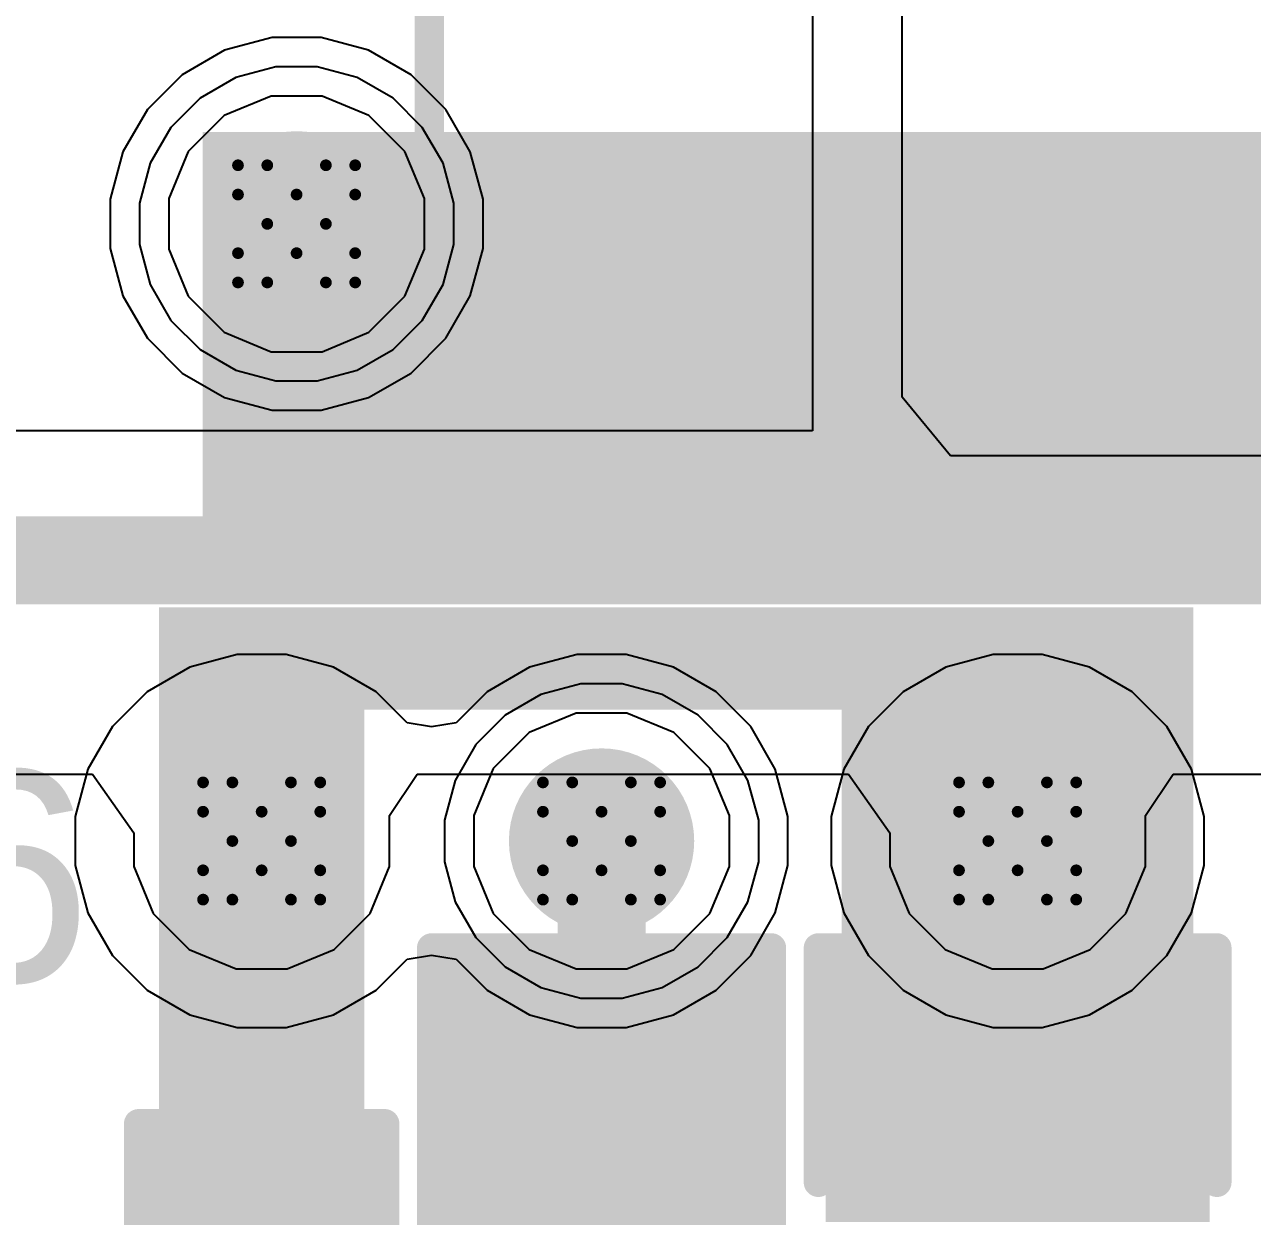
# Model space of a CAD drawing. Header units: inches. Extents: x 0 to 5379, y 0 to 5429.
# Drawn here: x 214.12 to 219.44, y 97.33 to 102.5 of the extents above; entities that cross this region are included whole.
import ezdxf

# ---------------------------------------------------------------- set-up
doc = ezdxf.new("R2010")
doc.units = ezdxf.units.IN
for name, color, linetype in [('Bottom Layer', 5, 'Continuous'), ('Bottom Solder', 6, 'Continuous'), ('Drill Drawing', 1, 'Continuous'), ('GND01', 16, 'Continuous'), ('GND02', 76, 'Continuous'), ('PWR', 156, 'Continuous'), ('SIG 01', 90, 'Continuous'), ('Top Layer', 1, 'Continuous'), ('Top Overlay', 2, 'Continuous'), ('Top Paste', 8, 'Continuous'), ('Top Solder', 216, 'Continuous'), ('Via Holes', 16, 'Continuous')]:
    doc.layers.add(name, color=color, linetype=linetype)
doc.styles.add('Arial', font='', dxfattribs={"height": 0.2})
doc.styles.get('Arial').set_extended_font_data('Arial')

# ---------------------------------------------------------------- blocks, each defined once
blk = doc.blocks.new('R___0805_542')
at = {"layer": 'Top Layer'}
for points in [[(-1.524, 0.635), (-0.508, 0.635), (-0.508, -0.635), (-1.524, -0.635)], [(0.508, 0.635), (1.524, 0.635), (1.524, -0.635), (0.508, -0.635)]]:
    blk.add_hatch(color=1, dxfattribs=at).paths.add_polyline_path(points)
at = {"layer": 'Top Paste'}
for points in [[(-1.524, 0.635), (-0.508, 0.635), (-0.508, -0.635), (-1.524, -0.635)], [(0.508, 0.635), (1.524, 0.635), (1.524, -0.635), (0.508, -0.635)]]:
    blk.add_hatch(color=8, dxfattribs=at).paths.add_polyline_path(points)
at = {"layer": 'Top Solder'}
for points in [[(-1.6256, 0.7366), (-0.4064, 0.7366), (-0.4064, -0.7366), (-1.6256, -0.7366)], [(0.4064, 0.7366), (1.6256, 0.7366), (1.6256, -0.7366), (0.4064, -0.7366)]]:
    blk.add_hatch(color=216, dxfattribs=at).paths.add_polyline_path(points)
at = {"layer": 'Top Overlay'}
for points in [[(-1.6256, 0.7366, 0.127, 0.127, 0), (1.6256, 0.7366, 0.127, 0.127, 0)], [(-1.6256, 0.7366, 0.127, 0.127, 0), (-1.6256, -0.7366, 0.127, 0.127, 0)], [(1.6256, 0.7366, 0.127, 0.127, 0), (1.6256, -0.7366, 0.127, 0.127, 0)], [(-1.6256, -0.7366, 0.127, 0.127, 0), (1.6256, -0.7366, 0.127, 0.127, 0)]]:
    blk.add_lwpolyline(points, format="xyseb", dxfattribs=at)
for points in [[(-1.65735, 0.7366, 0.0635, 0.0635, 1), (-1.59385, 0.7366, 0.0635, 0.0635, 1)], [(-1.65735, 0.7366, 0.0635, 0.0635, 1), (-1.59385, 0.7366, 0.0635, 0.0635, 1)], [(1.59385, 0.7366, 0.0635, 0.0635, 1), (1.65735, 0.7366, 0.0635, 0.0635, 1)], [(1.59385, 0.7366, 0.0635, 0.0635, 1), (1.65735, 0.7366, 0.0635, 0.0635, 1)], [(-1.65735, -0.7366, 0.0635, 0.0635, 1), (-1.59385, -0.7366, 0.0635, 0.0635, 1)], [(-1.65735, -0.7366, 0.0635, 0.0635, 1), (-1.59385, -0.7366, 0.0635, 0.0635, 1)], [(1.59385, -0.7366, 0.0635, 0.0635, 1), (1.65735, -0.7366, 0.0635, 0.0635, 1)], [(1.59385, -0.7366, 0.0635, 0.0635, 1), (1.65735, -0.7366, 0.0635, 0.0635, 1)]]:
    blk.add_lwpolyline(points, format="xyseb", close=True, dxfattribs=at)
blk = doc.blocks.new('FNR5040S180MT_789')
at = {"layer": 'Top Layer'}
for points in [[(-2.5499, 2.0493), (-1.1499, 2.0493), (-1.1499, -2.1507), (-2.5499, -2.1507)], [(1.1501, 2.0493), (2.5501, 2.0493), (2.5501, -2.1507), (1.1501, -2.1507)]]:
    blk.add_hatch(color=1, dxfattribs=at).paths.add_polyline_path(points)
at = {"layer": 'Top Paste'}
for points in [[(-2.5499, 2.0493), (-1.1499, 2.0493), (-1.1499, -2.1507), (-2.5499, -2.1507)], [(1.1501, 2.0493), (2.5501, 2.0493), (2.5501, -2.1507), (1.1501, -2.1507)]]:
    blk.add_hatch(color=8, dxfattribs=at).paths.add_polyline_path(points)
at = {"layer": 'Top Solder'}
for points in [[(-2.6515, 2.1509), (-1.0483, 2.1509), (-1.0483, -2.2523), (-2.6515, -2.2523)], [(1.0485, 2.1509), (2.6517, 2.1509), (2.6517, -2.2523), (1.0485, -2.2523)]]:
    blk.add_hatch(color=216, dxfattribs=at).paths.add_polyline_path(points)
at = {"layer": 'Top Overlay'}
for points in [[(-1.3715, 2.2353, 0.127, 0.127, 0), (-1.0921, 2.5147, 0.127, 0.127, 0)], [(1.0669, 2.5147, 0.127, 0.127, 0), (-1.0921, 2.5147, 0.127, 0.127, 0)], [(1.3463, 2.2353, 0.127, 0.127, 0), (1.0669, 2.5147, 0.127, 0.127, 0)], [(-1.3715, 2.2353, 0.127, 0.127, 0), (-2.4637, 2.2353, 0.127, 0.127, 0)], [(2.4385, 2.2353, 0.127, 0.127, 0), (1.3463, 2.2353, 0.127, 0.127, 0)], [(-1.3715, -2.3367, 0.127, 0.127, 0), (-2.4637, -2.3367, 0.127, 0.127, 0)], [(-1.0921, -2.6161, 0.127, 0.127, 0), (-1.3715, -2.3367, 0.127, 0.127, 0)], [(1.0669, -2.6161, 0.127, 0.127, 0), (1.3463, -2.3367, 0.127, 0.127, 0)], [(2.4385, -2.3367, 0.127, 0.127, 0), (1.3463, -2.3367, 0.127, 0.127, 0)], [(1.0669, -2.6161, 0.127, 0.127, 0), (-1.0921, -2.6161, 0.127, 0.127, 0)]]:
    blk.add_lwpolyline(points, format="xyseb", dxfattribs=at)
for points in [[(-1.1239, 2.5147, 0.0635, 0.0635, 1), (-1.0604, 2.5147, 0.0635, 0.0635, 1)], [(-1.1239, 2.5147, 0.0635, 0.0635, 1), (-1.0604, 2.5147, 0.0635, 0.0635, 1)], [(1.0351, 2.5147, 0.0635, 0.0635, 1), (1.0986, 2.5147, 0.0635, 0.0635, 1)], [(1.0351, 2.5147, 0.0635, 0.0635, 1), (1.0986, 2.5147, 0.0635, 0.0635, 1)], [(-2.4955, 2.2353, 0.0635, 0.0635, 1), (-2.432, 2.2353, 0.0635, 0.0635, 1)], [(-1.4033, 2.2353, 0.0635, 0.0635, 1), (-1.3398, 2.2353, 0.0635, 0.0635, 1)], [(-1.4033, 2.2353, 0.0635, 0.0635, 1), (-1.3398, 2.2353, 0.0635, 0.0635, 1)], [(1.3145, 2.2353, 0.0635, 0.0635, 1), (1.378, 2.2353, 0.0635, 0.0635, 1)], [(1.3145, 2.2353, 0.0635, 0.0635, 1), (1.378, 2.2353, 0.0635, 0.0635, 1)], [(2.4067, 2.2353, 0.0635, 0.0635, 1), (2.4702, 2.2353, 0.0635, 0.0635, 1)], [(-2.4955, -2.3367, 0.0635, 0.0635, 1), (-2.432, -2.3367, 0.0635, 0.0635, 1)], [(-1.4033, -2.3367, 0.0635, 0.0635, 1), (-1.3398, -2.3367, 0.0635, 0.0635, 1)], [(-1.4033, -2.3367, 0.0635, 0.0635, 1), (-1.3398, -2.3367, 0.0635, 0.0635, 1)], [(1.3145, -2.3367, 0.0635, 0.0635, 1), (1.378, -2.3367, 0.0635, 0.0635, 1)], [(1.3145, -2.3367, 0.0635, 0.0635, 1), (1.378, -2.3367, 0.0635, 0.0635, 1)], [(2.4067, -2.3367, 0.0635, 0.0635, 1), (2.4702, -2.3367, 0.0635, 0.0635, 1)], [(-1.1239, -2.6161, 0.0635, 0.0635, 1), (-1.0604, -2.6161, 0.0635, 0.0635, 1)], [(-1.1239, -2.6161, 0.0635, 0.0635, 1), (-1.0604, -2.6161, 0.0635, 0.0635, 1)], [(1.0351, -2.6161, 0.0635, 0.0635, 1), (1.0986, -2.6161, 0.0635, 0.0635, 1)], [(1.0351, -2.6161, 0.0635, 0.0635, 1), (1.0986, -2.6161, 0.0635, 0.0635, 1)]]:
    blk.add_lwpolyline(points, format="xyseb", close=True, dxfattribs=at)
blk = doc.blocks.new('C___0603_1029')
at = {"layer": 'Top Layer'}
for points in [[(-0.381, 0.4445), (-0.381, -0.4445), (-1.143, -0.4445), (-1.143, 0.4445)], [(1.143, 0.4445), (1.143, -0.4445), (0.381, -0.4445), (0.381, 0.4445)]]:
    blk.add_hatch(color=1, dxfattribs=at).paths.add_polyline_path(points)
at = {"layer": 'Top Paste'}
for points in [[(-0.381, 0.4445), (-0.381, -0.4445), (-1.143, -0.4445), (-1.143, 0.4445)], [(1.143, 0.4445), (1.143, -0.4445), (0.381, -0.4445), (0.381, 0.4445)]]:
    blk.add_hatch(color=8, dxfattribs=at).paths.add_polyline_path(points)
at = {"layer": 'Top Solder'}
for points in [[(-0.321, 0.5045), (-0.321, -0.5045), (-1.203, -0.5045), (-1.203, 0.5045)], [(1.203, 0.5045), (1.203, -0.5045), (0.321, -0.5045), (0.321, 0.5045)]]:
    blk.add_hatch(color=216, dxfattribs=at).paths.add_polyline_path(points)
at = {"layer": 'Top Overlay'}
for points in [[(-0.4572, 0.5334, 0.127, 0.127, 0), (-1.2446, 0.5334, 0.127, 0.127, 0)], [(-1.2446, -0.5334, 0.127, 0.127, 0), (-1.2446, 0.5334, 0.127, 0.127, 0)], [(1.2446, 0.5334, 0.127, 0.127, 0), (0.4572, 0.5334, 0.127, 0.127, 0)], [(1.2446, -0.5334, 0.127, 0.127, 0), (1.2446, 0.5334, 0.127, 0.127, 0)], [(-0.4572, -0.5334, 0.127, 0.127, 0), (-1.2446, -0.5334, 0.127, 0.127, 0)], [(1.2446, -0.5334, 0.127, 0.127, 0), (0.4572, -0.5334, 0.127, 0.127, 0)]]:
    blk.add_lwpolyline(points, format="xyseb", dxfattribs=at)
for points in [[(-1.2764, 0.5334, 0.0635, 0.0635, 1), (-1.2128, 0.5334, 0.0635, 0.0635, 1)], [(-1.2764, 0.5334, 0.0635, 0.0635, 1), (-1.2128, 0.5334, 0.0635, 0.0635, 1)], [(-0.4889, 0.5334, 0.0635, 0.0635, 1), (-0.4254, 0.5334, 0.0635, 0.0635, 1)], [(0.4254, 0.5334, 0.0635, 0.0635, 1), (0.4889, 0.5334, 0.0635, 0.0635, 1)], [(1.2128, 0.5334, 0.0635, 0.0635, 1), (1.2764, 0.5334, 0.0635, 0.0635, 1)], [(1.2128, 0.5334, 0.0635, 0.0635, 1), (1.2764, 0.5334, 0.0635, 0.0635, 1)], [(-1.2764, -0.5334, 0.0635, 0.0635, 1), (-1.2128, -0.5334, 0.0635, 0.0635, 1)], [(-1.2764, -0.5334, 0.0635, 0.0635, 1), (-1.2128, -0.5334, 0.0635, 0.0635, 1)], [(-0.4889, -0.5334, 0.0635, 0.0635, 1), (-0.4254, -0.5334, 0.0635, 0.0635, 1)], [(0.4254, -0.5334, 0.0635, 0.0635, 1), (0.4889, -0.5334, 0.0635, 0.0635, 1)], [(1.2128, -0.5334, 0.0635, 0.0635, 1), (1.2764, -0.5334, 0.0635, 0.0635, 1)], [(1.2128, -0.5334, 0.0635, 0.0635, 1), (1.2764, -0.5334, 0.0635, 0.0635, 1)]]:
    blk.add_lwpolyline(points, format="xyseb", close=True, dxfattribs=at)
blk = doc.blocks.new('C___0805_1036')
at = {"layer": 'Top Layer'}
for points in [[(-1.524, 0.762), (-0.508, 0.762), (-0.508, -0.762), (-1.524, -0.762)], [(0.508, 0.762), (1.524, 0.762), (1.524, -0.762), (0.508, -0.762)]]:
    blk.add_hatch(color=1, dxfattribs=at).paths.add_polyline_path(points)
at = {"layer": 'Top Paste'}
for points in [[(-1.524, 0.762), (-0.508, 0.762), (-0.508, -0.762), (-1.524, -0.762)], [(0.508, 0.762), (1.524, 0.762), (1.524, -0.762), (0.508, -0.762)]]:
    blk.add_hatch(color=8, dxfattribs=at).paths.add_polyline_path(points)
at = {"layer": 'Top Solder'}
for points in [[(-1.594, 0.832), (-0.438, 0.832), (-0.438, -0.832), (-1.594, -0.832)], [(0.438, 0.832), (1.594, 0.832), (1.594, -0.832), (0.438, -0.832)]]:
    blk.add_hatch(color=216, dxfattribs=at).paths.add_polyline_path(points)
at = {"layer": 'Top Overlay'}
for points in [[(-1.6256, -0.8636, 0.127, 0.127, 0), (-1.6256, 0.8636, 0.127, 0.127, 0)], [(-0.6096, 0.8636, 0.127, 0.127, 0), (-1.6256, 0.8636, 0.127, 0.127, 0)], [(1.6256, 0.8636, 0.127, 0.127, 0), (0.6096, 0.8636, 0.127, 0.127, 0)], [(1.6256, -0.8636, 0.127, 0.127, 0), (1.6256, 0.8636, 0.127, 0.127, 0)], [(-0.6096, -0.8636, 0.127, 0.127, 0), (-1.6256, -0.8636, 0.127, 0.127, 0)], [(1.6256, -0.8636, 0.127, 0.127, 0), (0.6096, -0.8636, 0.127, 0.127, 0)]]:
    blk.add_lwpolyline(points, format="xyseb", dxfattribs=at)
for points in [[(-1.6574, 0.8636, 0.0635, 0.0635, 1), (-1.5938, 0.8636, 0.0635, 0.0635, 1)], [(-1.6574, 0.8636, 0.0635, 0.0635, 1), (-1.5938, 0.8636, 0.0635, 0.0635, 1)], [(-0.6413, 0.8636, 0.0635, 0.0635, 1), (-0.5778, 0.8636, 0.0635, 0.0635, 1)], [(0.5778, 0.8636, 0.0635, 0.0635, 1), (0.6413, 0.8636, 0.0635, 0.0635, 1)], [(1.5938, 0.8636, 0.0635, 0.0635, 1), (1.6574, 0.8636, 0.0635, 0.0635, 1)], [(1.5938, 0.8636, 0.0635, 0.0635, 1), (1.6574, 0.8636, 0.0635, 0.0635, 1)], [(-1.6574, -0.8636, 0.0635, 0.0635, 1), (-1.5938, -0.8636, 0.0635, 0.0635, 1)], [(-1.6574, -0.8636, 0.0635, 0.0635, 1), (-1.5938, -0.8636, 0.0635, 0.0635, 1)], [(-0.6413, -0.8636, 0.0635, 0.0635, 1), (-0.5778, -0.8636, 0.0635, 0.0635, 1)], [(0.5778, -0.8636, 0.0635, 0.0635, 1), (0.6413, -0.8636, 0.0635, 0.0635, 1)], [(1.5938, -0.8636, 0.0635, 0.0635, 1), (1.6574, -0.8636, 0.0635, 0.0635, 1)], [(1.5938, -0.8636, 0.0635, 0.0635, 1), (1.6574, -0.8636, 0.0635, 0.0635, 1)]]:
    blk.add_lwpolyline(points, format="xyseb", close=True, dxfattribs=at)

msp = doc.modelspace()

# ---------------------------------------------------------------- hatches: boundary and pattern name
at = {"layer": 'Bottom Layer'}
h = msp.add_hatch(color=5, dxfattribs=at)
edge = h.paths.add_edge_path()
edge.add_arc((215.2951, 101.6333), 0.3, 0, 360)
h = msp.add_hatch(color=5, dxfattribs=at)
edge = h.paths.add_edge_path()
edge.add_arc((215.1437, 98.9584), 0.3, 0, 360)
h = msp.add_hatch(color=5, dxfattribs=at)
edge = h.paths.add_edge_path()
edge.add_arc((216.6169, 98.9584), 0.3, 0, 360)
h = msp.add_hatch(color=5, dxfattribs=at)
edge = h.paths.add_edge_path()
edge.add_arc((218.4203, 98.9584), 0.3, 0, 360)
at = {"layer": 'Bottom Solder'}
h = msp.add_hatch(color=6, dxfattribs=at)
edge = h.paths.add_edge_path()
edge.add_arc((215.2951, 101.6333), 0.4016, 0, 360)
h = msp.add_hatch(color=6, dxfattribs=at)
edge = h.paths.add_edge_path()
edge.add_arc((215.1437, 98.9584), 0.4016, 0, 360)
h = msp.add_hatch(color=6, dxfattribs=at)
edge = h.paths.add_edge_path()
edge.add_arc((216.6169, 98.9584), 0.4016, 0, 360)
h = msp.add_hatch(color=6, dxfattribs=at)
edge = h.paths.add_edge_path()
edge.add_arc((218.4203, 98.9584), 0.4016, 0, 360)
at = {"layer": 'GND01'}
h = msp.add_hatch(color=16, dxfattribs=at)
edge = h.paths.add_edge_path()
edge.add_arc((215.2951, 101.6333), 0.3, 0, 360)
h = msp.add_hatch(color=16, dxfattribs=at)
edge = h.paths.add_edge_path()
edge.add_arc((215.1437, 98.9584), 0.3, 0, 360)
h = msp.add_hatch(color=16, dxfattribs=at)
edge = h.paths.add_edge_path()
edge.add_arc((216.6169, 98.9584), 0.3, 0, 360)
h = msp.add_hatch(color=16, dxfattribs=at)
edge = h.paths.add_edge_path()
edge.add_arc((218.4203, 98.9584), 0.3, 0, 360)
at = {"layer": 'GND02'}
h = msp.add_hatch(color=76, dxfattribs=at)
edge = h.paths.add_edge_path()
edge.add_arc((215.2951, 101.6333), 0.3, 0, 360)
h = msp.add_hatch(color=76, dxfattribs=at)
edge = h.paths.add_edge_path()
edge.add_arc((215.1437, 98.9584), 0.3, 0, 360)
h = msp.add_hatch(color=76, dxfattribs=at)
edge = h.paths.add_edge_path()
edge.add_arc((216.6169, 98.9584), 0.3, 0, 360)
h = msp.add_hatch(color=76, dxfattribs=at)
edge = h.paths.add_edge_path()
edge.add_arc((218.4203, 98.9584), 0.3, 0, 360)
at = {"layer": 'PWR'}
h = msp.add_hatch(color=156, dxfattribs=at)
edge = h.paths.add_edge_path()
edge.add_arc((215.2951, 101.6333), 0.3, 0, 360)
h = msp.add_hatch(color=156, dxfattribs=at)
edge = h.paths.add_edge_path()
edge.add_arc((215.1437, 98.9584), 0.3, 0, 360)
h = msp.add_hatch(color=156, dxfattribs=at)
edge = h.paths.add_edge_path()
edge.add_arc((216.6169, 98.9584), 0.3, 0, 360)
h = msp.add_hatch(color=156, dxfattribs=at)
edge = h.paths.add_edge_path()
edge.add_arc((218.4203, 98.9584), 0.3, 0, 360)
at = {"layer": 'SIG 01'}
h = msp.add_hatch(color=90, dxfattribs=at)
edge = h.paths.add_edge_path()
edge.add_arc((215.2951, 101.6333), 0.3, 0, 360)
h = msp.add_hatch(color=90, dxfattribs=at)
edge = h.paths.add_edge_path()
edge.add_arc((215.1437, 98.9584), 0.3, 0, 360)
h = msp.add_hatch(color=90, dxfattribs=at)
edge = h.paths.add_edge_path()
edge.add_arc((216.6169, 98.9584), 0.3, 0, 360)
h = msp.add_hatch(color=90, dxfattribs=at)
edge = h.paths.add_edge_path()
edge.add_arc((218.4203, 98.9584), 0.3, 0, 360)
at = {"layer": 'Top Layer'}
for points in [[(214.8887, 100.2757), (220.5364, 100.2757), (220.5364, 102.0318), (214.8887, 102.0318)], [(219.1823, 99.971), (214.6992, 99.971), (214.6992, 99.5278), (219.1823, 99.5278)], [(215.5882, 99.971), (214.6992, 99.971), (214.6992, 96.8695), (215.5882, 96.8695)], [(219.1823, 99.971), (217.6583, 99.971), (217.6583, 97.3775), (219.1823, 97.3775)]]:
    msp.add_hatch(color=1, dxfattribs=at).paths.add_polyline_path(points)
h = msp.add_hatch(color=1, dxfattribs=at)
edge = h.paths.add_edge_path()
edge.add_arc((215.2951, 101.6333), 0.3, 0, 360)
h = msp.add_hatch(color=1, dxfattribs=at)
edge = h.paths.add_edge_path()
edge.add_arc((215.1437, 98.9584), 0.3, 0, 360)
h = msp.add_hatch(color=1, dxfattribs=at)
edge = h.paths.add_edge_path()
edge.add_arc((216.6169, 98.9584), 0.3, 0, 360)
h = msp.add_hatch(color=1, dxfattribs=at)
edge = h.paths.add_edge_path()
edge.add_arc((218.4203, 98.9584), 0.3, 0, 360)
at = {"layer": 'Top Solder'}
h = msp.add_hatch(color=216, dxfattribs=at)
edge = h.paths.add_edge_path()
edge.add_arc((215.2951, 101.6333), 0.4016, 0, 360)
h = msp.add_hatch(color=216, dxfattribs=at)
edge = h.paths.add_edge_path()
edge.add_arc((215.1437, 98.9584), 0.4016, 0, 360)
h = msp.add_hatch(color=216, dxfattribs=at)
edge = h.paths.add_edge_path()
edge.add_arc((216.6169, 98.9584), 0.4016, 0, 360)
h = msp.add_hatch(color=216, dxfattribs=at)
edge = h.paths.add_edge_path()
edge.add_arc((218.4203, 98.9584), 0.4016, 0, 360)
at = {"layer": 'Via Holes'}
h = msp.add_hatch(color=7, dxfattribs=at)
edge = h.paths.add_edge_path()
edge.add_arc((215.2951, 101.6333), 0.15, 0, 360)
h = msp.add_hatch(color=7, dxfattribs=at)
edge = h.paths.add_edge_path()
edge.add_arc((215.1437, 98.9584), 0.15, 0, 360)
h = msp.add_hatch(color=7, dxfattribs=at)
edge = h.paths.add_edge_path()
edge.add_arc((216.6169, 98.9584), 0.15, 0, 360)
h = msp.add_hatch(color=7, dxfattribs=at)
edge = h.paths.add_edge_path()
edge.add_arc((218.4203, 98.9584), 0.15, 0, 360)

# ---------------------------------------------------------------- linework, layer by layer
at = {"layer": 'Bottom Layer'}
for p, q in [((215.1887, 102.4413), (214.9832, 102.3862)), ((215.4015, 102.4413), (215.1887, 102.4413)), ((215.607, 102.3862), (215.4015, 102.4413)), ((214.9832, 102.3862), (214.799, 102.2799)), ((215.7912, 102.2799), (215.607, 102.3862)), ((214.799, 102.2799), (214.6485, 102.1294)), ((215.9416, 102.1294), (215.7912, 102.2799)), ((214.6485, 102.1294), (214.5421, 101.9452)), ((216.048, 101.9452), (215.9416, 102.1294)), ((214.5421, 101.9452), (214.4871, 101.7397)), ((216.1031, 101.7397), (216.048, 101.9452)), ((214.4871, 101.7397), (214.4871, 101.5269)), ((216.1031, 101.5269), (216.1031, 101.7397)), ((214.4871, 101.5269), (214.5421, 101.3214)), ((216.048, 101.3214), (216.1031, 101.5269)), ((214.5421, 101.3214), (214.6485, 101.1372)), ((215.9416, 101.1372), (216.048, 101.3214)), ((214.6485, 101.1372), (214.799, 100.9867)), ((215.7912, 100.9867), (215.9416, 101.1372)), ((214.799, 100.9867), (214.9832, 100.8804)), ((215.607, 100.8804), (215.7912, 100.9867)), ((214.9832, 100.8804), (215.1887, 100.8253)), ((215.4015, 100.8253), (215.607, 100.8804)), ((215.1887, 100.8253), (215.4015, 100.8253)), ((215.0373, 99.7664), (214.8318, 99.7113)), ((215.2501, 99.7664), (215.0373, 99.7664)), ((215.4556, 99.7113), (215.2501, 99.7664)), ((216.5105, 99.7664), (216.305, 99.7113)), ((216.7233, 99.7664), (216.5105, 99.7664)), ((216.9288, 99.7113), (216.7233, 99.7664)), ((218.3139, 99.7664), (218.1084, 99.7113)), ((218.5267, 99.7664), (218.3139, 99.7664)), ((218.7322, 99.7113), (218.5267, 99.7664)), ((214.8318, 99.7113), (214.6476, 99.605)), ((215.6398, 99.605), (215.4556, 99.7113)), ((216.305, 99.7113), (216.1208, 99.605)), ((217.113, 99.605), (216.9288, 99.7113)), ((218.1084, 99.7113), (217.9242, 99.605)), ((218.9164, 99.605), (218.7322, 99.7113)), ((214.6476, 99.605), (214.4971, 99.4545)), ((215.7743, 99.4705), (215.6398, 99.605)), ((216.1208, 99.605), (215.9863, 99.4705)), ((217.2634, 99.4545), (217.113, 99.605)), ((217.9242, 99.605), (217.7737, 99.4545)), ((219.0668, 99.4545), (218.9164, 99.605)), ((215.8803, 99.4536), (215.7743, 99.4705)), ((215.9863, 99.4705), (215.8803, 99.4536)), ((214.4971, 99.4545), (214.3908, 99.2703)), ((217.3698, 99.2703), (217.2634, 99.4545)), ((217.7737, 99.4545), (217.6674, 99.2703)), ((219.1732, 99.2703), (219.0668, 99.4545)), ((214.3908, 99.2703), (214.3357, 99.0648)), ((217.4249, 99.0648), (217.3698, 99.2703)), ((217.6674, 99.2703), (217.6123, 99.0648)), ((219.2283, 99.0648), (219.1732, 99.2703)), ((214.3357, 99.0648), (214.3357, 98.852)), ((217.4249, 98.852), (217.4249, 99.0648)), ((217.6123, 99.0648), (217.6123, 98.852)), ((219.2283, 98.852), (219.2283, 99.0648)), ((214.3357, 98.852), (214.3908, 98.6465)), ((217.3698, 98.6465), (217.4249, 98.852)), ((217.6123, 98.852), (217.6674, 98.6465)), ((219.1732, 98.6465), (219.2283, 98.852)), ((214.3908, 98.6465), (214.4971, 98.4623)), ((217.2634, 98.4623), (217.3698, 98.6465)), ((217.6674, 98.6465), (217.7737, 98.4623)), ((219.0668, 98.4623), (219.1732, 98.6465)), ((214.4971, 98.4623), (214.6476, 98.3118)), ((215.7743, 98.4463), (215.8803, 98.4632)), ((215.8803, 98.4632), (215.9863, 98.4463)), ((217.113, 98.3118), (217.2634, 98.4623)), ((217.7737, 98.4623), (217.9242, 98.3118)), ((218.9164, 98.3118), (219.0668, 98.4623)), ((215.6398, 98.3118), (215.7743, 98.4463)), ((215.9863, 98.4463), (216.1208, 98.3118)), ((214.6476, 98.3118), (214.8318, 98.2055)), ((215.4556, 98.2055), (215.6398, 98.3118)), ((216.1208, 98.3118), (216.305, 98.2055)), ((216.9288, 98.2055), (217.113, 98.3118)), ((217.9242, 98.3118), (218.1084, 98.2055)), ((218.7322, 98.2055), (218.9164, 98.3118)), ((214.8318, 98.2055), (215.0373, 98.1504)), ((215.2501, 98.1504), (215.4556, 98.2055)), ((216.305, 98.2055), (216.5105, 98.1504)), ((216.7233, 98.1504), (216.9288, 98.2055)), ((218.1084, 98.2055), (218.3139, 98.1504)), ((218.5267, 98.1504), (218.7322, 98.2055)), ((215.0373, 98.1504), (215.2501, 98.1504)), ((216.5105, 98.1504), (216.7233, 98.1504)), ((218.3139, 98.1504), (218.5267, 98.1504))]:
    msp.add_line(p, q, dxfattribs=at)
at = {"layer": 'Drill Drawing'}
for points in [[(215.0411, 101.7603, 0.0508, 0.0508, 0), (215.0411, 101.8873, 0.0508, 0.0508, 0)], [(215.0411, 101.8873, 0.0508, 0.0508, 0), (215.1681, 101.8873, 0.0508, 0.0508, 0)], [(215.1681, 101.8873, 0.0508, 0.0508, 0), (215.2951, 101.7603, 0.0508, 0.0508, 0)], [(215.2951, 101.7603, 0.0508, 0.0508, 0), (215.4221, 101.8873, 0.0508, 0.0508, 0)], [(215.4221, 101.8873, 0.0508, 0.0508, 0), (215.5491, 101.8873, 0.0508, 0.0508, 0)], [(215.5491, 101.7603, 0.0508, 0.0508, 0), (215.5491, 101.8873, 0.0508, 0.0508, 0)], [(215.0411, 101.7603, 0.0508, 0.0508, 0), (215.1681, 101.6333, 0.0508, 0.0508, 0)], [(215.4221, 101.6333, 0.0508, 0.0508, 0), (215.5491, 101.7603, 0.0508, 0.0508, 0)], [(215.0411, 101.5063, 0.0508, 0.0508, 0), (215.1681, 101.6333, 0.0508, 0.0508, 0)], [(215.4221, 101.6333, 0.0508, 0.0508, 0), (215.5491, 101.5063, 0.0508, 0.0508, 0)], [(215.0411, 101.3793, 0.0508, 0.0508, 0), (215.0411, 101.5063, 0.0508, 0.0508, 0)], [(215.1681, 101.3793, 0.0508, 0.0508, 0), (215.2951, 101.5063, 0.0508, 0.0508, 0)], [(215.2951, 101.5063, 0.0508, 0.0508, 0), (215.4221, 101.3793, 0.0508, 0.0508, 0)], [(215.5491, 101.3793, 0.0508, 0.0508, 0), (215.5491, 101.5063, 0.0508, 0.0508, 0)], [(215.0411, 101.3793, 0.0508, 0.0508, 0), (215.1681, 101.3793, 0.0508, 0.0508, 0)], [(215.4221, 101.3793, 0.0508, 0.0508, 0), (215.5491, 101.3793, 0.0508, 0.0508, 0)], [(214.8897, 99.0854, 0.0508, 0.0508, 0), (214.8897, 99.2124, 0.0508, 0.0508, 0)], [(214.8897, 99.2124, 0.0508, 0.0508, 0), (215.0167, 99.2124, 0.0508, 0.0508, 0)], [(215.0167, 99.2124, 0.0508, 0.0508, 0), (215.1437, 99.0854, 0.0508, 0.0508, 0)], [(215.1437, 99.0854, 0.0508, 0.0508, 0), (215.2707, 99.2124, 0.0508, 0.0508, 0)], [(215.2707, 99.2124, 0.0508, 0.0508, 0), (215.3977, 99.2124, 0.0508, 0.0508, 0)], [(215.3977, 99.0854, 0.0508, 0.0508, 0), (215.3977, 99.2124, 0.0508, 0.0508, 0)], [(216.3629, 99.0854, 0.0508, 0.0508, 0), (216.3629, 99.2124, 0.0508, 0.0508, 0)], [(216.3629, 99.2124, 0.0508, 0.0508, 0), (216.4899, 99.2124, 0.0508, 0.0508, 0)], [(216.4899, 99.2124, 0.0508, 0.0508, 0), (216.6169, 99.0854, 0.0508, 0.0508, 0)], [(216.6169, 99.0854, 0.0508, 0.0508, 0), (216.7439, 99.2124, 0.0508, 0.0508, 0)], [(216.7439, 99.2124, 0.0508, 0.0508, 0), (216.8709, 99.2124, 0.0508, 0.0508, 0)], [(216.8709, 99.0854, 0.0508, 0.0508, 0), (216.8709, 99.2124, 0.0508, 0.0508, 0)], [(218.1663, 99.0854, 0.0508, 0.0508, 0), (218.1663, 99.2124, 0.0508, 0.0508, 0)], [(218.1663, 99.2124, 0.0508, 0.0508, 0), (218.2933, 99.2124, 0.0508, 0.0508, 0)], [(218.2933, 99.2124, 0.0508, 0.0508, 0), (218.4203, 99.0854, 0.0508, 0.0508, 0)], [(218.4203, 99.0854, 0.0508, 0.0508, 0), (218.5473, 99.2124, 0.0508, 0.0508, 0)], [(218.5473, 99.2124, 0.0508, 0.0508, 0), (218.6743, 99.2124, 0.0508, 0.0508, 0)], [(218.6743, 99.0854, 0.0508, 0.0508, 0), (218.6743, 99.2124, 0.0508, 0.0508, 0)], [(214.8897, 99.0854, 0.0508, 0.0508, 0), (215.0167, 98.9584, 0.0508, 0.0508, 0)], [(215.2707, 98.9584, 0.0508, 0.0508, 0), (215.3977, 99.0854, 0.0508, 0.0508, 0)], [(216.3629, 99.0854, 0.0508, 0.0508, 0), (216.4899, 98.9584, 0.0508, 0.0508, 0)], [(216.7439, 98.9584, 0.0508, 0.0508, 0), (216.8709, 99.0854, 0.0508, 0.0508, 0)], [(218.1663, 99.0854, 0.0508, 0.0508, 0), (218.2933, 98.9584, 0.0508, 0.0508, 0)], [(218.5473, 98.9584, 0.0508, 0.0508, 0), (218.6743, 99.0854, 0.0508, 0.0508, 0)], [(214.8897, 98.8314, 0.0508, 0.0508, 0), (215.0167, 98.9584, 0.0508, 0.0508, 0)], [(215.2707, 98.9584, 0.0508, 0.0508, 0), (215.3977, 98.8314, 0.0508, 0.0508, 0)], [(216.3629, 98.8314, 0.0508, 0.0508, 0), (216.4899, 98.9584, 0.0508, 0.0508, 0)], [(216.7439, 98.9584, 0.0508, 0.0508, 0), (216.8709, 98.8314, 0.0508, 0.0508, 0)], [(218.1663, 98.8314, 0.0508, 0.0508, 0), (218.2933, 98.9584, 0.0508, 0.0508, 0)], [(218.5473, 98.9584, 0.0508, 0.0508, 0), (218.6743, 98.8314, 0.0508, 0.0508, 0)], [(214.8897, 98.7044, 0.0508, 0.0508, 0), (214.8897, 98.8314, 0.0508, 0.0508, 0)], [(215.0167, 98.7044, 0.0508, 0.0508, 0), (215.1437, 98.8314, 0.0508, 0.0508, 0)], [(215.1437, 98.8314, 0.0508, 0.0508, 0), (215.2707, 98.7044, 0.0508, 0.0508, 0)], [(215.3977, 98.7044, 0.0508, 0.0508, 0), (215.3977, 98.8314, 0.0508, 0.0508, 0)], [(216.3629, 98.7044, 0.0508, 0.0508, 0), (216.3629, 98.8314, 0.0508, 0.0508, 0)], [(216.4899, 98.7044, 0.0508, 0.0508, 0), (216.6169, 98.8314, 0.0508, 0.0508, 0)], [(216.6169, 98.8314, 0.0508, 0.0508, 0), (216.7439, 98.7044, 0.0508, 0.0508, 0)], [(216.8709, 98.7044, 0.0508, 0.0508, 0), (216.8709, 98.8314, 0.0508, 0.0508, 0)], [(218.1663, 98.7044, 0.0508, 0.0508, 0), (218.1663, 98.8314, 0.0508, 0.0508, 0)], [(218.2933, 98.7044, 0.0508, 0.0508, 0), (218.4203, 98.8314, 0.0508, 0.0508, 0)], [(218.4203, 98.8314, 0.0508, 0.0508, 0), (218.5473, 98.7044, 0.0508, 0.0508, 0)], [(218.6743, 98.7044, 0.0508, 0.0508, 0), (218.6743, 98.8314, 0.0508, 0.0508, 0)], [(214.8897, 98.7044, 0.0508, 0.0508, 0), (215.0167, 98.7044, 0.0508, 0.0508, 0)], [(215.2707, 98.7044, 0.0508, 0.0508, 0), (215.3977, 98.7044, 0.0508, 0.0508, 0)], [(216.3629, 98.7044, 0.0508, 0.0508, 0), (216.4899, 98.7044, 0.0508, 0.0508, 0)], [(216.7439, 98.7044, 0.0508, 0.0508, 0), (216.8709, 98.7044, 0.0508, 0.0508, 0)], [(218.1663, 98.7044, 0.0508, 0.0508, 0), (218.2933, 98.7044, 0.0508, 0.0508, 0)], [(218.5473, 98.7044, 0.0508, 0.0508, 0), (218.6743, 98.7044, 0.0508, 0.0508, 0)]]:
    msp.add_lwpolyline(points, format="xyseb", dxfattribs=at)
for points in [[(215.0284, 101.8873, 0.0254, 0.0254, 1), (215.0538, 101.8873, 0.0254, 0.0254, 1)], [(215.0284, 101.8873, 0.0254, 0.0254, 1), (215.0538, 101.8873, 0.0254, 0.0254, 1)], [(215.1554, 101.8873, 0.0254, 0.0254, 1), (215.1808, 101.8873, 0.0254, 0.0254, 1)], [(215.1554, 101.8873, 0.0254, 0.0254, 1), (215.1808, 101.8873, 0.0254, 0.0254, 1)], [(215.4094, 101.8873, 0.0254, 0.0254, 1), (215.4348, 101.8873, 0.0254, 0.0254, 1)], [(215.4094, 101.8873, 0.0254, 0.0254, 1), (215.4348, 101.8873, 0.0254, 0.0254, 1)], [(215.5364, 101.8873, 0.0254, 0.0254, 1), (215.5618, 101.8873, 0.0254, 0.0254, 1)], [(215.5364, 101.8873, 0.0254, 0.0254, 1), (215.5618, 101.8873, 0.0254, 0.0254, 1)], [(215.0284, 101.7603, 0.0254, 0.0254, 1), (215.0538, 101.7603, 0.0254, 0.0254, 1)], [(215.0284, 101.7603, 0.0254, 0.0254, 1), (215.0538, 101.7603, 0.0254, 0.0254, 1)], [(215.2824, 101.7603, 0.0254, 0.0254, 1), (215.3078, 101.7603, 0.0254, 0.0254, 1)], [(215.2824, 101.7603, 0.0254, 0.0254, 1), (215.3078, 101.7603, 0.0254, 0.0254, 1)], [(215.5364, 101.7603, 0.0254, 0.0254, 1), (215.5618, 101.7603, 0.0254, 0.0254, 1)], [(215.5364, 101.7603, 0.0254, 0.0254, 1), (215.5618, 101.7603, 0.0254, 0.0254, 1)], [(215.1554, 101.6333, 0.0254, 0.0254, 1), (215.1808, 101.6333, 0.0254, 0.0254, 1)], [(215.1554, 101.6333, 0.0254, 0.0254, 1), (215.1808, 101.6333, 0.0254, 0.0254, 1)], [(215.4094, 101.6333, 0.0254, 0.0254, 1), (215.4348, 101.6333, 0.0254, 0.0254, 1)], [(215.4094, 101.6333, 0.0254, 0.0254, 1), (215.4348, 101.6333, 0.0254, 0.0254, 1)], [(215.0284, 101.5063, 0.0254, 0.0254, 1), (215.0538, 101.5063, 0.0254, 0.0254, 1)], [(215.0284, 101.5063, 0.0254, 0.0254, 1), (215.0538, 101.5063, 0.0254, 0.0254, 1)], [(215.2824, 101.5063, 0.0254, 0.0254, 1), (215.3078, 101.5063, 0.0254, 0.0254, 1)], [(215.2824, 101.5063, 0.0254, 0.0254, 1), (215.3078, 101.5063, 0.0254, 0.0254, 1)], [(215.5364, 101.5063, 0.0254, 0.0254, 1), (215.5618, 101.5063, 0.0254, 0.0254, 1)], [(215.5364, 101.5063, 0.0254, 0.0254, 1), (215.5618, 101.5063, 0.0254, 0.0254, 1)], [(215.0284, 101.3793, 0.0254, 0.0254, 1), (215.0538, 101.3793, 0.0254, 0.0254, 1)], [(215.0284, 101.3793, 0.0254, 0.0254, 1), (215.0538, 101.3793, 0.0254, 0.0254, 1)], [(215.1554, 101.3793, 0.0254, 0.0254, 1), (215.1808, 101.3793, 0.0254, 0.0254, 1)], [(215.1554, 101.3793, 0.0254, 0.0254, 1), (215.1808, 101.3793, 0.0254, 0.0254, 1)], [(215.4094, 101.3793, 0.0254, 0.0254, 1), (215.4348, 101.3793, 0.0254, 0.0254, 1)], [(215.4094, 101.3793, 0.0254, 0.0254, 1), (215.4348, 101.3793, 0.0254, 0.0254, 1)], [(215.5364, 101.3793, 0.0254, 0.0254, 1), (215.5618, 101.3793, 0.0254, 0.0254, 1)], [(215.5364, 101.3793, 0.0254, 0.0254, 1), (215.5618, 101.3793, 0.0254, 0.0254, 1)], [(214.877, 99.2124, 0.0254, 0.0254, 1), (214.9024, 99.2124, 0.0254, 0.0254, 1)], [(214.877, 99.2124, 0.0254, 0.0254, 1), (214.9024, 99.2124, 0.0254, 0.0254, 1)], [(215.004, 99.2124, 0.0254, 0.0254, 1), (215.0294, 99.2124, 0.0254, 0.0254, 1)], [(215.004, 99.2124, 0.0254, 0.0254, 1), (215.0294, 99.2124, 0.0254, 0.0254, 1)], [(215.258, 99.2124, 0.0254, 0.0254, 1), (215.2834, 99.2124, 0.0254, 0.0254, 1)], [(215.258, 99.2124, 0.0254, 0.0254, 1), (215.2834, 99.2124, 0.0254, 0.0254, 1)], [(215.385, 99.2124, 0.0254, 0.0254, 1), (215.4104, 99.2124, 0.0254, 0.0254, 1)], [(215.385, 99.2124, 0.0254, 0.0254, 1), (215.4104, 99.2124, 0.0254, 0.0254, 1)], [(216.3502, 99.2124, 0.0254, 0.0254, 1), (216.3756, 99.2124, 0.0254, 0.0254, 1)], [(216.3502, 99.2124, 0.0254, 0.0254, 1), (216.3756, 99.2124, 0.0254, 0.0254, 1)], [(216.4772, 99.2124, 0.0254, 0.0254, 1), (216.5026, 99.2124, 0.0254, 0.0254, 1)], [(216.4772, 99.2124, 0.0254, 0.0254, 1), (216.5026, 99.2124, 0.0254, 0.0254, 1)], [(216.7312, 99.2124, 0.0254, 0.0254, 1), (216.7566, 99.2124, 0.0254, 0.0254, 1)], [(216.7312, 99.2124, 0.0254, 0.0254, 1), (216.7566, 99.2124, 0.0254, 0.0254, 1)], [(216.8582, 99.2124, 0.0254, 0.0254, 1), (216.8836, 99.2124, 0.0254, 0.0254, 1)], [(216.8582, 99.2124, 0.0254, 0.0254, 1), (216.8836, 99.2124, 0.0254, 0.0254, 1)], [(218.1536, 99.2124, 0.0254, 0.0254, 1), (218.179, 99.2124, 0.0254, 0.0254, 1)], [(218.1536, 99.2124, 0.0254, 0.0254, 1), (218.179, 99.2124, 0.0254, 0.0254, 1)], [(218.2806, 99.2124, 0.0254, 0.0254, 1), (218.306, 99.2124, 0.0254, 0.0254, 1)], [(218.2806, 99.2124, 0.0254, 0.0254, 1), (218.306, 99.2124, 0.0254, 0.0254, 1)], [(218.5346, 99.2124, 0.0254, 0.0254, 1), (218.56, 99.2124, 0.0254, 0.0254, 1)], [(218.5346, 99.2124, 0.0254, 0.0254, 1), (218.56, 99.2124, 0.0254, 0.0254, 1)], [(218.6616, 99.2124, 0.0254, 0.0254, 1), (218.687, 99.2124, 0.0254, 0.0254, 1)], [(218.6616, 99.2124, 0.0254, 0.0254, 1), (218.687, 99.2124, 0.0254, 0.0254, 1)], [(214.877, 99.0854, 0.0254, 0.0254, 1), (214.9024, 99.0854, 0.0254, 0.0254, 1)], [(214.877, 99.0854, 0.0254, 0.0254, 1), (214.9024, 99.0854, 0.0254, 0.0254, 1)], [(215.131, 99.0854, 0.0254, 0.0254, 1), (215.1564, 99.0854, 0.0254, 0.0254, 1)], [(215.131, 99.0854, 0.0254, 0.0254, 1), (215.1564, 99.0854, 0.0254, 0.0254, 1)], [(215.385, 99.0854, 0.0254, 0.0254, 1), (215.4104, 99.0854, 0.0254, 0.0254, 1)], [(215.385, 99.0854, 0.0254, 0.0254, 1), (215.4104, 99.0854, 0.0254, 0.0254, 1)], [(216.3502, 99.0854, 0.0254, 0.0254, 1), (216.3756, 99.0854, 0.0254, 0.0254, 1)], [(216.3502, 99.0854, 0.0254, 0.0254, 1), (216.3756, 99.0854, 0.0254, 0.0254, 1)], [(216.6042, 99.0854, 0.0254, 0.0254, 1), (216.6296, 99.0854, 0.0254, 0.0254, 1)], [(216.6042, 99.0854, 0.0254, 0.0254, 1), (216.6296, 99.0854, 0.0254, 0.0254, 1)], [(216.8582, 99.0854, 0.0254, 0.0254, 1), (216.8836, 99.0854, 0.0254, 0.0254, 1)], [(216.8582, 99.0854, 0.0254, 0.0254, 1), (216.8836, 99.0854, 0.0254, 0.0254, 1)], [(218.1536, 99.0854, 0.0254, 0.0254, 1), (218.179, 99.0854, 0.0254, 0.0254, 1)], [(218.1536, 99.0854, 0.0254, 0.0254, 1), (218.179, 99.0854, 0.0254, 0.0254, 1)], [(218.4076, 99.0854, 0.0254, 0.0254, 1), (218.433, 99.0854, 0.0254, 0.0254, 1)], [(218.4076, 99.0854, 0.0254, 0.0254, 1), (218.433, 99.0854, 0.0254, 0.0254, 1)], [(218.6616, 99.0854, 0.0254, 0.0254, 1), (218.687, 99.0854, 0.0254, 0.0254, 1)], [(218.6616, 99.0854, 0.0254, 0.0254, 1), (218.687, 99.0854, 0.0254, 0.0254, 1)], [(215.004, 98.9584, 0.0254, 0.0254, 1), (215.0294, 98.9584, 0.0254, 0.0254, 1)], [(215.004, 98.9584, 0.0254, 0.0254, 1), (215.0294, 98.9584, 0.0254, 0.0254, 1)], [(215.258, 98.9584, 0.0254, 0.0254, 1), (215.2834, 98.9584, 0.0254, 0.0254, 1)], [(215.258, 98.9584, 0.0254, 0.0254, 1), (215.2834, 98.9584, 0.0254, 0.0254, 1)], [(216.4772, 98.9584, 0.0254, 0.0254, 1), (216.5026, 98.9584, 0.0254, 0.0254, 1)], [(216.4772, 98.9584, 0.0254, 0.0254, 1), (216.5026, 98.9584, 0.0254, 0.0254, 1)], [(216.7312, 98.9584, 0.0254, 0.0254, 1), (216.7566, 98.9584, 0.0254, 0.0254, 1)], [(216.7312, 98.9584, 0.0254, 0.0254, 1), (216.7566, 98.9584, 0.0254, 0.0254, 1)], [(218.2806, 98.9584, 0.0254, 0.0254, 1), (218.306, 98.9584, 0.0254, 0.0254, 1)], [(218.2806, 98.9584, 0.0254, 0.0254, 1), (218.306, 98.9584, 0.0254, 0.0254, 1)], [(218.5346, 98.9584, 0.0254, 0.0254, 1), (218.56, 98.9584, 0.0254, 0.0254, 1)], [(218.5346, 98.9584, 0.0254, 0.0254, 1), (218.56, 98.9584, 0.0254, 0.0254, 1)], [(214.877, 98.8314, 0.0254, 0.0254, 1), (214.9024, 98.8314, 0.0254, 0.0254, 1)], [(214.877, 98.8314, 0.0254, 0.0254, 1), (214.9024, 98.8314, 0.0254, 0.0254, 1)], [(215.131, 98.8314, 0.0254, 0.0254, 1), (215.1564, 98.8314, 0.0254, 0.0254, 1)], [(215.131, 98.8314, 0.0254, 0.0254, 1), (215.1564, 98.8314, 0.0254, 0.0254, 1)], [(215.385, 98.8314, 0.0254, 0.0254, 1), (215.4104, 98.8314, 0.0254, 0.0254, 1)], [(215.385, 98.8314, 0.0254, 0.0254, 1), (215.4104, 98.8314, 0.0254, 0.0254, 1)], [(216.3502, 98.8314, 0.0254, 0.0254, 1), (216.3756, 98.8314, 0.0254, 0.0254, 1)], [(216.3502, 98.8314, 0.0254, 0.0254, 1), (216.3756, 98.8314, 0.0254, 0.0254, 1)], [(216.6042, 98.8314, 0.0254, 0.0254, 1), (216.6296, 98.8314, 0.0254, 0.0254, 1)], [(216.6042, 98.8314, 0.0254, 0.0254, 1), (216.6296, 98.8314, 0.0254, 0.0254, 1)], [(216.8582, 98.8314, 0.0254, 0.0254, 1), (216.8836, 98.8314, 0.0254, 0.0254, 1)], [(216.8582, 98.8314, 0.0254, 0.0254, 1), (216.8836, 98.8314, 0.0254, 0.0254, 1)], [(218.1536, 98.8314, 0.0254, 0.0254, 1), (218.179, 98.8314, 0.0254, 0.0254, 1)], [(218.1536, 98.8314, 0.0254, 0.0254, 1), (218.179, 98.8314, 0.0254, 0.0254, 1)], [(218.4076, 98.8314, 0.0254, 0.0254, 1), (218.433, 98.8314, 0.0254, 0.0254, 1)], [(218.4076, 98.8314, 0.0254, 0.0254, 1), (218.433, 98.8314, 0.0254, 0.0254, 1)], [(218.6616, 98.8314, 0.0254, 0.0254, 1), (218.687, 98.8314, 0.0254, 0.0254, 1)], [(218.6616, 98.8314, 0.0254, 0.0254, 1), (218.687, 98.8314, 0.0254, 0.0254, 1)], [(214.877, 98.7044, 0.0254, 0.0254, 1), (214.9024, 98.7044, 0.0254, 0.0254, 1)], [(214.877, 98.7044, 0.0254, 0.0254, 1), (214.9024, 98.7044, 0.0254, 0.0254, 1)], [(215.004, 98.7044, 0.0254, 0.0254, 1), (215.0294, 98.7044, 0.0254, 0.0254, 1)], [(215.004, 98.7044, 0.0254, 0.0254, 1), (215.0294, 98.7044, 0.0254, 0.0254, 1)], [(215.258, 98.7044, 0.0254, 0.0254, 1), (215.2834, 98.7044, 0.0254, 0.0254, 1)], [(215.258, 98.7044, 0.0254, 0.0254, 1), (215.2834, 98.7044, 0.0254, 0.0254, 1)], [(215.385, 98.7044, 0.0254, 0.0254, 1), (215.4104, 98.7044, 0.0254, 0.0254, 1)], [(215.385, 98.7044, 0.0254, 0.0254, 1), (215.4104, 98.7044, 0.0254, 0.0254, 1)], [(216.3502, 98.7044, 0.0254, 0.0254, 1), (216.3756, 98.7044, 0.0254, 0.0254, 1)], [(216.3502, 98.7044, 0.0254, 0.0254, 1), (216.3756, 98.7044, 0.0254, 0.0254, 1)], [(216.4772, 98.7044, 0.0254, 0.0254, 1), (216.5026, 98.7044, 0.0254, 0.0254, 1)], [(216.4772, 98.7044, 0.0254, 0.0254, 1), (216.5026, 98.7044, 0.0254, 0.0254, 1)], [(216.7312, 98.7044, 0.0254, 0.0254, 1), (216.7566, 98.7044, 0.0254, 0.0254, 1)], [(216.7312, 98.7044, 0.0254, 0.0254, 1), (216.7566, 98.7044, 0.0254, 0.0254, 1)], [(216.8582, 98.7044, 0.0254, 0.0254, 1), (216.8836, 98.7044, 0.0254, 0.0254, 1)], [(216.8582, 98.7044, 0.0254, 0.0254, 1), (216.8836, 98.7044, 0.0254, 0.0254, 1)], [(218.1536, 98.7044, 0.0254, 0.0254, 1), (218.179, 98.7044, 0.0254, 0.0254, 1)], [(218.1536, 98.7044, 0.0254, 0.0254, 1), (218.179, 98.7044, 0.0254, 0.0254, 1)], [(218.2806, 98.7044, 0.0254, 0.0254, 1), (218.306, 98.7044, 0.0254, 0.0254, 1)], [(218.2806, 98.7044, 0.0254, 0.0254, 1), (218.306, 98.7044, 0.0254, 0.0254, 1)], [(218.5346, 98.7044, 0.0254, 0.0254, 1), (218.56, 98.7044, 0.0254, 0.0254, 1)], [(218.5346, 98.7044, 0.0254, 0.0254, 1), (218.56, 98.7044, 0.0254, 0.0254, 1)], [(218.6616, 98.7044, 0.0254, 0.0254, 1), (218.687, 98.7044, 0.0254, 0.0254, 1)], [(218.6616, 98.7044, 0.0254, 0.0254, 1), (218.687, 98.7044, 0.0254, 0.0254, 1)]]:
    msp.add_lwpolyline(points, format="xyseb", close=True, dxfattribs=at)
at = {"layer": 'GND01'}
for p, q in [((215.1849, 102.1873), (214.9813, 102.103)), ((215.4053, 102.1873), (215.1849, 102.1873)), ((215.6089, 102.103), (215.4053, 102.1873)), ((214.9813, 102.103), (214.8254, 101.9471)), ((215.7647, 101.9471), (215.6089, 102.103)), ((214.8254, 101.9471), (214.7411, 101.7435)), ((215.8491, 101.7435), (215.7647, 101.9471)), ((214.7411, 101.7435), (214.7411, 101.5231)), ((215.8491, 101.5231), (215.8491, 101.7435)), ((214.7411, 101.5231), (214.8254, 101.3195)), ((215.7647, 101.3195), (215.8491, 101.5231)), ((214.8254, 101.3195), (214.9813, 101.1636)), ((215.6089, 101.1636), (215.7647, 101.3195)), ((214.9813, 101.1636), (215.1849, 101.0793)), ((215.4053, 101.0793), (215.6089, 101.1636)), ((215.1849, 101.0793), (215.4053, 101.0793)), ((216.5067, 99.5124), (216.3031, 99.4281)), ((216.7271, 99.5124), (216.5067, 99.5124)), ((216.9307, 99.4281), (216.7271, 99.5124)), ((216.3031, 99.4281), (216.1472, 99.2722)), ((217.0865, 99.2722), (216.9307, 99.4281)), ((216.1472, 99.2722), (216.0629, 99.0686)), ((217.1709, 99.0686), (217.0865, 99.2722)), ((216.0629, 99.0686), (216.0629, 98.8482)), ((217.1709, 98.8482), (217.1709, 99.0686)), ((216.0629, 98.8482), (216.1472, 98.6446)), ((217.0865, 98.6446), (217.1709, 98.8482)), ((216.1472, 98.6446), (216.3031, 98.4887)), ((216.9307, 98.4887), (217.0865, 98.6446)), ((216.3031, 98.4887), (216.5067, 98.4044)), ((216.7271, 98.4044), (216.9307, 98.4887)), ((216.5067, 98.4044), (216.7271, 98.4044))]:
    msp.add_line(p, q, dxfattribs=at)
at = {"layer": 'GND02'}
for p, q in [((215.1849, 102.1873), (214.9813, 102.103)), ((215.4053, 102.1873), (215.1849, 102.1873)), ((215.6089, 102.103), (215.4053, 102.1873)), ((214.9813, 102.103), (214.8254, 101.9471)), ((215.7647, 101.9471), (215.6089, 102.103)), ((214.8254, 101.9471), (214.7411, 101.7435)), ((215.8491, 101.7435), (215.7647, 101.9471)), ((214.7411, 101.7435), (214.7411, 101.5231)), ((215.8491, 101.5231), (215.8491, 101.7435)), ((214.7411, 101.5231), (214.8254, 101.3195)), ((215.7647, 101.3195), (215.8491, 101.5231)), ((214.8254, 101.3195), (214.9813, 101.1636)), ((215.6089, 101.1636), (215.7647, 101.3195)), ((214.9813, 101.1636), (215.1849, 101.0793)), ((215.4053, 101.0793), (215.6089, 101.1636)), ((215.1849, 101.0793), (215.4053, 101.0793)), ((216.5067, 99.5124), (216.3031, 99.4281)), ((216.7271, 99.5124), (216.5067, 99.5124)), ((216.9307, 99.4281), (216.7271, 99.5124)), ((216.3031, 99.4281), (216.1472, 99.2722)), ((217.0865, 99.2722), (216.9307, 99.4281)), ((216.1472, 99.2722), (216.0629, 99.0686)), ((217.1709, 99.0686), (217.0865, 99.2722)), ((216.0629, 99.0686), (216.0629, 98.8482)), ((217.1709, 98.8482), (217.1709, 99.0686)), ((216.0629, 98.8482), (216.1472, 98.6446)), ((217.0865, 98.6446), (217.1709, 98.8482)), ((216.1472, 98.6446), (216.3031, 98.4887)), ((216.9307, 98.4887), (217.0865, 98.6446)), ((216.3031, 98.4887), (216.5067, 98.4044)), ((216.7271, 98.4044), (216.9307, 98.4887)), ((216.5067, 98.4044), (216.7271, 98.4044))]:
    msp.add_line(p, q, dxfattribs=at)
at = {"layer": 'PWR'}
for p, q in [((217.5317, 103.4001), (217.5317, 100.7363)), ((217.9201, 100.8817), (217.9201, 103.4001)), ((218.1292, 100.6277), (217.9201, 100.8817)), ((217.5317, 100.7363), (190.4791, 100.7363)), ((220.8937, 100.6277), (218.1292, 100.6277)), ((212.4645, 99.2484), (214.4106, 99.2484)), ((214.4106, 99.2484), (214.5897, 98.9944)), ((215.6977, 99.0686), (215.8178, 99.2484)), ((215.8178, 99.2484), (217.6872, 99.2484)), ((217.6872, 99.2484), (217.8663, 98.9944)), ((218.9743, 99.0686), (219.0944, 99.2484)), ((219.0944, 99.2484), (221.0858, 99.2484)), ((215.6977, 98.8482), (215.6977, 99.0686)), ((218.9743, 98.8482), (218.9743, 99.0686)), ((214.5897, 98.9944), (214.5897, 98.8482)), ((217.8663, 98.9944), (217.8663, 98.8482)), ((214.5897, 98.8482), (214.674, 98.6446)), ((215.6133, 98.6446), (215.6977, 98.8482)), ((217.8663, 98.8482), (217.9506, 98.6446)), ((218.8899, 98.6446), (218.9743, 98.8482)), ((214.674, 98.6446), (214.8299, 98.4887)), ((215.4575, 98.4887), (215.6133, 98.6446)), ((217.9506, 98.6446), (218.1065, 98.4887)), ((218.7341, 98.4887), (218.8899, 98.6446)), ((214.8299, 98.4887), (215.0335, 98.4044)), ((215.2539, 98.4044), (215.4575, 98.4887)), ((218.1065, 98.4887), (218.3101, 98.4044)), ((218.5305, 98.4044), (218.7341, 98.4887)), ((215.0335, 98.4044), (215.2539, 98.4044)), ((218.3101, 98.4044), (218.5305, 98.4044))]:
    msp.add_line(p, q, dxfattribs=at)
msp.add_lwpolyline([(190.8548, 100.1745, 0.381, 0.381, 0), (220.8937, 100.1745, 0.381, 0.381, 0)], format="xyseb", dxfattribs=at)
at = {"layer": 'SIG 01'}
for p, q in [((215.2054, 102.3143), (215.0322, 102.2679)), ((215.3847, 102.3143), (215.2054, 102.3143)), ((215.5579, 102.2679), (215.3847, 102.3143)), ((215.0322, 102.2679), (214.8769, 102.1782)), ((215.7132, 102.1782), (215.5579, 102.2679)), ((214.8769, 102.1782), (214.7501, 102.0514)), ((215.84, 102.0514), (215.7132, 102.1782)), ((214.7501, 102.0514), (214.6605, 101.8962)), ((215.9297, 101.8962), (215.84, 102.0514)), ((214.6605, 101.8962), (214.6141, 101.723)), ((215.9761, 101.723), (215.9297, 101.8962)), ((214.6141, 101.723), (214.6141, 101.5436)), ((215.9761, 101.5436), (215.9761, 101.723)), ((214.6141, 101.5436), (214.6605, 101.3704)), ((215.9297, 101.3704), (215.9761, 101.5436)), ((214.6605, 101.3704), (214.7501, 101.2152)), ((215.84, 101.2152), (215.9297, 101.3704)), ((214.7501, 101.2152), (214.8769, 101.0884)), ((215.7132, 101.0884), (215.84, 101.2152)), ((214.8769, 101.0884), (215.0322, 100.9987)), ((215.5579, 100.9987), (215.7132, 101.0884)), ((215.0322, 100.9987), (215.2054, 100.9523)), ((215.3847, 100.9523), (215.5579, 100.9987)), ((215.2054, 100.9523), (215.3847, 100.9523)), ((216.5272, 99.6394), (216.354, 99.593)), ((216.7065, 99.6394), (216.5272, 99.6394)), ((216.8797, 99.593), (216.7065, 99.6394)), ((216.354, 99.593), (216.1987, 99.5033)), ((217.035, 99.5033), (216.8797, 99.593)), ((216.1987, 99.5033), (216.072, 99.3765)), ((217.1618, 99.3765), (217.035, 99.5033)), ((216.072, 99.3765), (215.9823, 99.2213)), ((217.2515, 99.2213), (217.1618, 99.3765)), ((215.9823, 99.2213), (215.9359, 99.0481)), ((217.2979, 99.0481), (217.2515, 99.2213)), ((215.9359, 99.0481), (215.9359, 98.8687)), ((217.2979, 98.8687), (217.2979, 99.0481)), ((215.9359, 98.8687), (215.9823, 98.6955)), ((217.2515, 98.6955), (217.2979, 98.8687)), ((215.9823, 98.6955), (216.072, 98.5403)), ((217.1618, 98.5403), (217.2515, 98.6955)), ((216.072, 98.5403), (216.1987, 98.4135)), ((217.035, 98.4135), (217.1618, 98.5403)), ((216.1987, 98.4135), (216.354, 98.3238)), ((216.8797, 98.3238), (217.035, 98.4135)), ((216.354, 98.3238), (216.5272, 98.2774)), ((216.7065, 98.2774), (216.8797, 98.3238)), ((216.5272, 98.2774), (216.7065, 98.2774))]:
    msp.add_line(p, q, dxfattribs=at)
at = {"layer": 'Top Layer'}
for points in [[(216.6169, 97.8855, 0.381, 0.381, 0), (216.6169, 98.9584, 0.381, 0.381, 0)], [(218.4203, 97.8855, 0.381, 0.381, 0), (218.4203, 98.9584, 0.381, 0.381, 0)]]:
    msp.add_lwpolyline(points, format="xyseb", dxfattribs=at)
for points in [[(216.5216, 98.9584, 0.1905, 0.1905, 1), (216.7121, 98.9584, 0.1905, 0.1905, 1)], [(218.325, 98.9584, 0.1905, 0.1905, 1), (218.5155, 98.9584, 0.1905, 0.1905, 1)], [(216.5216, 97.8855, 0.1905, 0.1905, 1), (216.7121, 97.8855, 0.1905, 0.1905, 1)], [(218.325, 97.8855, 0.1905, 0.1905, 1), (218.5155, 97.8855, 0.1905, 0.1905, 1)]]:
    msp.add_lwpolyline(points, format="xyseb", close=True, dxfattribs=at)

# ---------------------------------------------------------------- block references
for name, p, rotation in [('FNR5040S180MT_789', (218.4871, 102.8258), 270), ('R___0805_542', (216.6169, 96.8695), 90), ('C___0805_1036', (218.4203, 96.8695), 270), ('C___0603_1029', (215.1437, 96.4885), 270)]:
    msp.add_blockref(name, p, dxfattribs=dict(rotation=rotation))

# ---------------------------------------------------------------- texts
at = {"layer": 'Top Overlay', "style": 'Arial'}
msp.add_text('R166', height=0.9144, dxfattribs=at).set_placement((211.3539, 98.3489))

doc.saveas('drawing.dxf')
